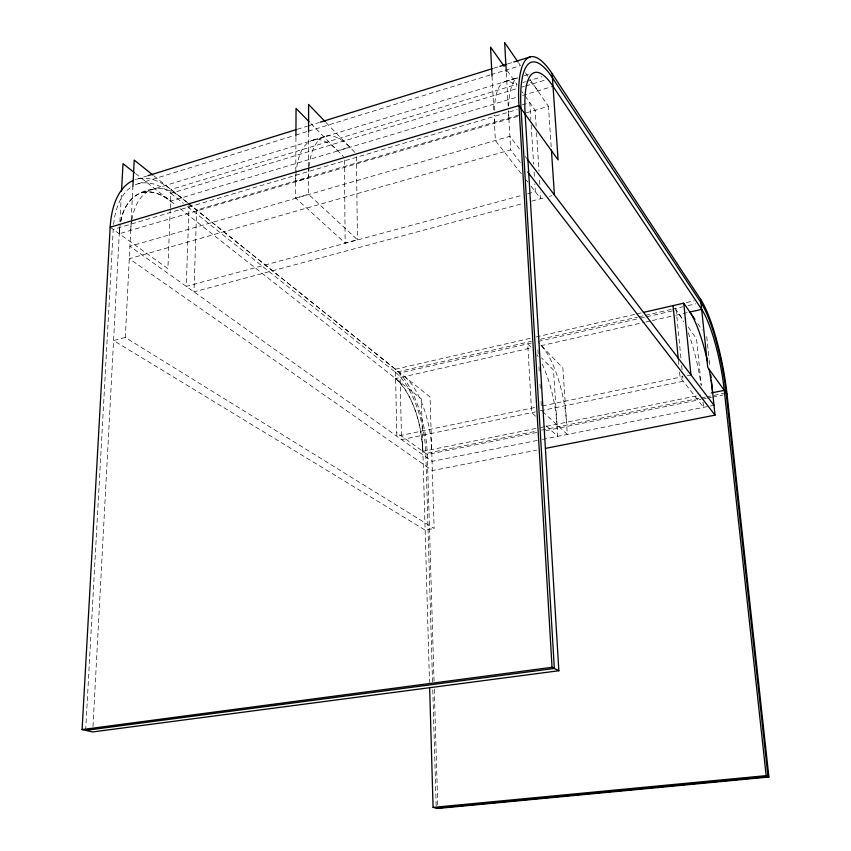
<?xml version="1.0" encoding="UTF-8"?>
<svg xmlns="http://www.w3.org/2000/svg" width="851" height="851" viewBox="0 0 851 851"><rect width="100%" height="100%" fill="white"/><g stroke="black" fill="none" stroke-linecap="round" stroke-linejoin="round"><path stroke-width="0.64" stroke-dasharray="4.25 3.19" d="M295.925 137.436L295.627 198.038L345.144 243.067L357.441 239.727L308.498 194.315L308.53 167.892M308.53 166.573L308.573 133.533M189.082 204.006L186.252 286.383L522.535 195.187M170.243 209.208L167.892 268.608L110.173 227.238M170.296 207.952L171.019 189.496L516.578 84.451M153.882 175.827L430.063 396.991L434.138 528.492L125.32 337.485L131.171 220.983M131.235 219.654L132.894 186.56M92.993 726.637L119.629 227.004M119.906 221.728L121.459 192.688M85.653 730.371L113.226 229.419L517.206 109.609M517.525 116.449L119.268 233.748L119.725 228.27M120.757 221.834C122.735 204.655 136.086 190.56 153.659 189.113M136.5 179.263L146.627 176.114M297.297 129.299L307.424 126.15M308.69 125.757L318.827 122.608M493.548 68.303L498.622 66.729M507.483 63.974L512.547 62.4M138.096 183.805L294.265 135.532M295.531 135.139L306.956 131.607M308.232 131.214L489.793 75.09M491.059 74.697L503.76 70.771M505.026 70.378L520.259 65.676M313.721 139.894L326.124 136.107M141.277 192.869L518.025 77.643M524.365 75.707L529.439 74.154M505.696 81.462L518.344 77.59M522.94 82.526L525.471 81.749M526.748 81.366L541.991 76.728M135.309 184.816A88.642 46.348 71.8 0 1 170.87 193.368L516.834 88.642M521.918 87.1L524.461 86.323M525.737 85.94L546.087 79.781M120.874 221.058A79.281 41.444 71.8 0 1 170.562 201.144L517.451 96.993M522.535 95.472L553.033 86.313M522.163 104.918L529.801 102.641L530.854 119.672M518.599 115.108L196.613 210.048L193.985 291.882L522.844 203.506M526.237 112.853L548.459 106.301L551.225 147.351M295.627 198.038L308.498 194.315M520.376 162.52L510.643 149.893L129.278 258.715L432.351 470.582L536.555 450.136M527.652 193.794L535.322 191.72L534.832 183.859M531.811 201.091L544.491 197.687M549.459 196.347L551.948 195.687M125.32 337.485L113.577 340.528L425.138 530.099L434.138 528.492M395.364 369.206L531.194 338.102M536.162 336.964L635.623 314.189M636.92 313.891L642.42 312.636M686.385 302.562L694.15 300.786M187.507 206.623L395.481 372.312L531.396 341.325M540.449 339.262L637.537 317.125M638.835 316.827L644.005 315.647M645.303 315.349L671.194 309.445M672.481 309.147L682.842 306.785M688.023 305.605L695.788 303.839M531.364 343.006L399.991 372.908L401.534 439.627L535.396 411.884M538.109 341.474L638.793 318.572M640.08 318.274L645.239 317.104M646.537 316.806L676.226 310.051L681.002 358.824M535.896 428.468L422.883 451.349A59.283 24.668 78 0 0 395.619 378.578L531.779 347.793M540.864 345.74L644.611 322.274M645.909 321.986L651.089 320.806M652.387 320.519L674.439 315.53M675.726 315.242L688.704 312.306M534.556 407.555L396.843 436.286L395.407 369.196L188.603 203.57M542.353 405.938L682.481 376.706M687.321 375.695L690.948 374.94M540.428 410.831L683.204 381.237L682.693 375.961M541.098 427.415L544.991 426.628M546.289 426.362L700.884 395.066M432.542 681.917L425.83 453.455L536.321 431.18M541.523 430.127L700.118 398.151M701.426 397.896L705.319 397.109M706.628 396.843L723.52 393.439M536.768 432.478L427.287 454.508L396.8 432.659M545.885 430.649L700.979 399.438M702.288 399.172L706.192 398.385M707.5 398.119L711.404 397.343M712.712 397.077L723.137 394.981M537.289 440.424L432.063 461.359L129.905 246.269L509.887 136.298L520.333 150.063M542.491 439.393L713.978 405.289M142.553 192.517C152.648 190.188 162.775 195.007 170.562 201.144M135.522 173.519L176.21 205.591M179.944 208.538L421.373 398.885L429.5 682.513M170.87 193.368L183.348 203.315M187.571 202.74L171.019 189.496A93.323 48.805 71.8 0 0 135.011 179.742M395.619 378.578C415.054 397.077 421.224 425.5 422.883 451.349M535.534 416.16L531.662 412.65L527.705 343.847L532.311 348.527M546.151 425.819L557.745 436.361L553.501 370.047L541.523 357.877M542.555 411.48L567.319 434.457L562.894 367.994L538.364 342.57M310.923 123.555L343.538 156.701M326.061 122.555L355.558 153.127M521.301 173.753L495.367 140.5L494.069 115.491M526.173 179.986L527.79 182.061M531.035 186.22L540.768 198.687L540.342 192.081M525.152 156.424L526.758 158.541M507.164 70.59L517.004 84.515M525.067 95.95L535.151 110.226L536.151 126.076M675.162 308.551L683.683 320.614M688.214 327.039L696.533 338.826L701.277 384.95M518.759 63.08L520.238 65.24M525.439 72.803L529.152 78.207M529.896 79.292L548.459 106.301M697.831 323.657L702.277 330.135M706.724 336.602L709.096 359.058M709.234 360.377L709.936 366.983M703.043 402.076L703.586 407.352L680.066 377.206L679.555 372.004M681.651 365.419L682.172 370.696M678.417 360.281L678.917 365.494M536.577 132.671L539.002 170.966M539.587 180.199L539.928 185.486M531.173 124.916L533.62 164.211M534.109 172.072L534.428 177.306M537.928 349.58L538.247 354.888M538.97 366.824L539.289 372.132M540.002 384.067L540.406 390.694M541.045 401.31L541.438 407.937M506.345 72.92L508.185 105.928M508.483 111.215L510.643 149.893M492.027 75.994L493.793 110.226M434.042 681.194L427.287 454.508A69.771 29.04 78 0 0 395.407 369.196M434.276 689.14L437.754 805.801M432.776 689.884L436.255 808.099M356.42 156.627L357.441 239.727M344.41 160.19L345.144 243.067M508.919 118.98A88.919 24.636 75.8 0 1 508.653 110.715M508.707 106.056A88.919 24.636 75.8 0 1 517.748 77.835M530.545 82.058A88.919 24.636 75.8 0 1 537.853 90.866M494.474 123.235A88.557 25.349 75.7 0 1 494.25 115.002M494.325 110.343A88.557 25.349 75.7 0 1 516.887 86.196M521.833 91.568A88.557 25.349 75.7 0 1 523.088 93.195M679.311 314.434A64.463 14.276 78.6 0 1 683.608 321.859M688.268 332.794A64.463 14.276 78.6 0 1 701.171 385.652M541.321 345.634A61.942 19.584 78.4 0 1 566.511 422.266M536.97 354.676A61.761 19.935 78.3 0 1 538.14 356.548M542.119 364.047A61.761 19.935 78.3 0 1 556.969 424.202M308.966 167.647A83.962 33.88 74 0 0 308.519 177.742L295.712 181.508A83.643 34.423 73.9 0 1 296.201 171.455M309.073 166.594A83.962 33.88 74 0 1 349.74 147.095L337.656 150.723A83.643 34.423 73.9 0 0 296.318 170.402M130.703 230.387A79.558 41.018 72 0 1 131.671 220.941M131.884 219.664A79.558 41.018 72 0 1 181.423 197.879M119.268 233.748A79.281 41.444 71.8 0 1 120.14 225.1M404.555 376.557A59.453 24.371 78 0 1 431.691 449.562M395.481 372.312A66.272 27.583 78 0 1 425.83 453.455M113.608 224.473A88.642 46.348 71.8 0 1 130.097 187.869"/><path stroke-width="1.28" d="M308.573 132.213L308.605 104.471L325.146 121.608M295.925 136.117L296.052 108.449L309.073 121.672M132.894 186.56L134.224 160.084L152.85 174.998M121.523 191.369L123.001 163.647L134.479 172.689M110.173 227.238L518.95 105.588A105.162 28.083 75.9 0 1 552.15 73.643L700.607 299.307A76.345 15.733 78.7 0 1 727.041 394.194L768.91 777.037L766.166 775.644L724.265 390.332A64.878 13.361 78.7 0 0 701.671 309.37L553.033 86.313A89.323 23.839 75.9 0 0 525.152 114.194L558.852 670.748L92.706 731.934L82.09 729.584L110.173 227.238A93.323 48.805 71.8 0 1 133.554 180.316M147.893 175.721L296.031 129.692M320.093 122.214L492.282 68.697M499.888 66.335L506.217 64.368M513.813 62.006L530.269 56.889M643.377 312.413L683.747 303.169L694.873 319.348M690.001 312.009L701.671 309.37M711.276 392.96L724.265 390.332M545.672 448.349L715.021 415.139L711.33 380.184M82.09 729.584L552.044 667.301L558.852 670.748M85.653 730.371L554.331 668.46L521.035 108.471A99.875 26.668 75.9 0 1 552.448 77.856L700.958 302.658A72.526 14.946 78.7 0 1 726.126 392.907L768.006 776.569L436.255 808.099M429.649 687.831L433.085 807.397L766.166 775.644M768.91 777.037L437.829 808.45L433.085 807.397M527.673 171.998L715.021 415.139M527.386 159.371L713.978 405.289M727.041 394.194L707.766 367.451L700.607 299.307M504.143 66.314L490.527 47.028L492.027 75.994M518.014 61.995L504.643 42.55L506.271 71.601M710.776 374.908L711.053 377.546M683.747 303.169L690.948 374.94M673.088 305.615L678.29 358.984M552.15 73.643L558.107 159.903L518.95 105.588L552.044 667.301M551.405 149.999L554.437 195.017M689.853 312.04A64.655 13.85 78.7 0 1 707.649 362.164M709.117 369.302A64.655 13.85 78.7 0 1 712.649 392.683"/></g></svg>
